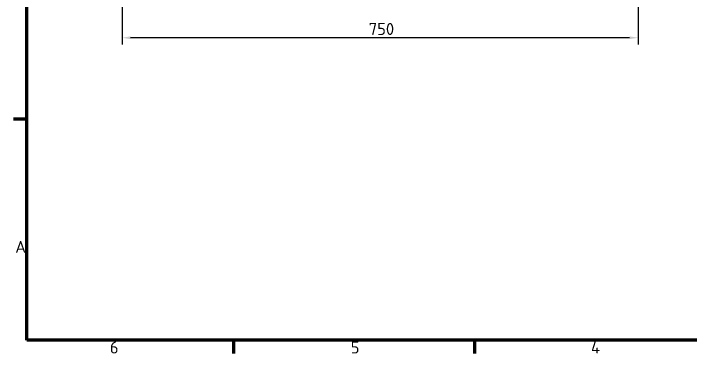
# Model space of a CAD drawing. Header units: millimetres. Extents: x 0 to 3492, y -130 to 1485.
# Drawn here: x 31 to 1014, y 31 to 525 of the extents above; entities that cross this region are included whole.
import ezdxf

# ---------------------------------------------------------------- set-up
doc = ezdxf.new("R2010")
doc.units = ezdxf.units.MM
doc.header["$LTSCALE"] = 5
doc.layers.add('Bemaßung (ISO)', color=7, linetype='Continuous', lineweight=25)
doc.layers.add('Rahmen (ISO)', color=7, linetype='Continuous', lineweight=70)
doc.styles.add('Notiztext (DIN)', font='isocpeur.ttf')
doc.styles.add('TXT 3_5', font='isocpeur.ttf')
doc.dimstyles.new('Anrin Standard (DIN)', dxfattribs={"dimscale": 5, "dimtxt": 3.5, "dimasz": 2.5, "dimexe": 2, "dimexo": 0, "dimgap": 0.8, "dimtad": 1, "dimrnd": 1e-08, "dimtxsty": 'TXT 3_5', "dimcen": 0.09, "dimdle": 10, "dimclrd": 256, "dimclre": 256, "dimclrt": 256, "dimadec": 0, "dimazin": 2, "dimtfac": 0.714286, "dimtmove": 0, "dimatfit": 3, "dimfxl": 1, "dimtolj": 1, "dimlwd": -1, "dimlwe": -1, "dimarcsym": 0})

# ---------------------------------------------------------------- blocks, each defined once
blk = doc.blocks.new('Ränder Standardrahmen')
at = {"layer": 'Rahmen (ISO)'}
for p, q in [((10, 74.25), (6.1, 74.25)), ((70, 10), (70, 6.1)), ((140, 10), (140, 6.1))]:
    blk.add_line(p, q, dxfattribs=at)
at = {"layer": 'Rahmen (ISO)', "flags": 128}
blk.add_lwpolyline([(10, 10), (10, 287), (410, 287), (410, 10), (10, 10)], dxfattribs=at)
at = {"layer": 'Rahmen (ISO)', "char_height": 3.5, "attachment_point": 7, "style": 'Notiztext (DIN)'}
for s, insert in [('A', (6.58, 35.38)), ('6', (34.08, 6.1)), ('5', (104.08, 6.1)), ('4', (173.9, 6.1))]:
    blk.add_mtext(s, dxfattribs=dict(at, insert=insert))
blk = doc.blocks.new('*D29')
at = {"layer": 'Bemaßung (ISO)', "transparency": 16777216}
for p, q in [((188.14, 539.81), (188.14, 479.81)), ((938.14, 539.81), (938.14, 479.81)), ((925.64, 489.81), (200.64, 489.81))]:
    blk.add_line(p, q, dxfattribs=at)
for points in [[(200.64, 491.9), (200.64, 487.73), (188.14, 489.81)], [(925.64, 491.9), (925.64, 487.73), (938.14, 489.81)]]:
    blk.add_solid(points, dxfattribs=at)
at = {"layer": 'Defpoints', "color": 0, "transparency": 16777216}
for p in [(188.14, 539.81), (938.14, 539.81), (188.14, 489.81)]:
    blk.add_point(p, dxfattribs=at)
at = {"layer": 'Bemaßung (ISO)', "transparency": 16777216, "insert": (546.52, 511.31), "char_height": 17.5, "attachment_point": 1, "style": 'TXT 3_5'}
blk.add_mtext('\\A1;750', dxfattribs=at)

msp = doc.modelspace()

# ---------------------------------------------------------------- block references
at = {"xscale": 5, "yscale": 5, "zscale": 5}
msp.add_blockref('Ränder Standardrahmen', (0, 0), dxfattribs=at)

# ---------------------------------------------------------------- dimensions: what is measured, and where the dimension line sits
at = {"layer": 'Bemaßung (ISO)'}
dim = msp.add_linear_dim(base=(188.142, 489.813), p1=(938.142, 539.813), p2=(188.142, 539.813), angle=180, dimstyle='Anrin Standard (DIN)', override={"dimgap": 0.8, "dimdec": 2, "dimtol": 0, "dimlim": 0, "dimtp": 0, "dimtm": 0, "dimtdec": 2, "dimtofl": 0, "dimatfit": 1}, dxfattribs=at)
dim.commit()
dim.dimension.update_dxf_attribs({"geometry": '*D29', "text_midpoint": (563.142, 489.813), "dimtype": 160})

doc.saveas('drawing.dxf')
